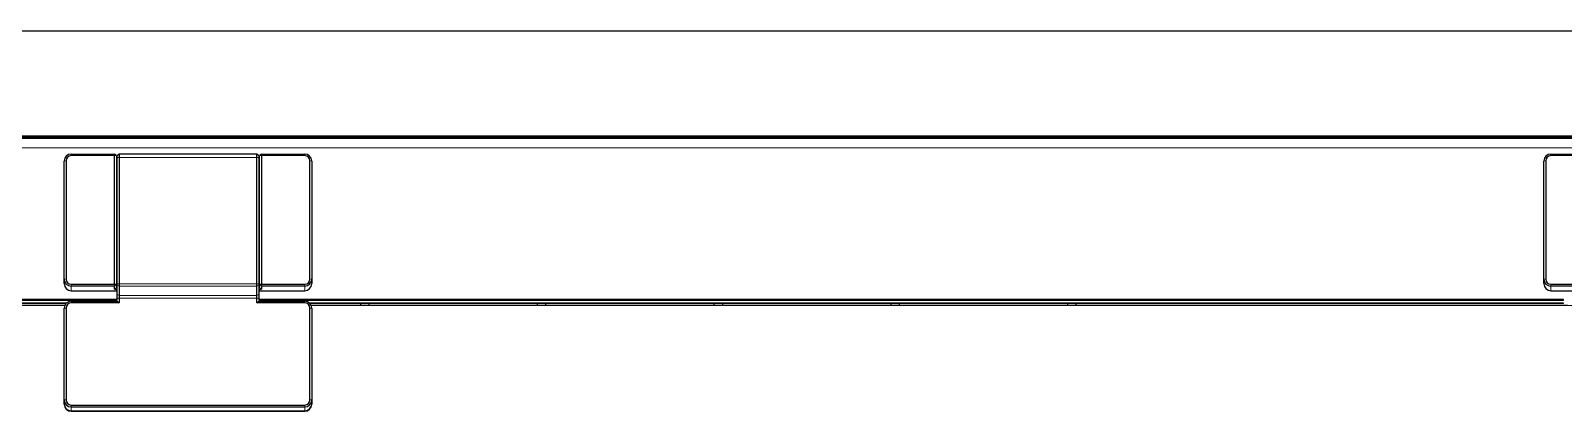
# Model space of a CAD drawing. Header units: millimetres. Extents: x -218071 to -203542, y 15363 to 51382.
# Drawn here: x -217550.5 to -217463.8, y 51278.6 to 51300.1 of the extents above; entities that cross this region are included whole.
import ezdxf

# ---------------------------------------------------------------- set-up
doc = ezdxf.new("R2010")
doc.units = ezdxf.units.MM
doc.header["$LTSCALE"] = 4
doc.layers.add('TPF-EQUIPEMENT', color=7, linetype='Continuous')

msp = doc.modelspace()

# ---------------------------------------------------------------- linework, layer by layer
at = {"layer": 'TPF-EQUIPEMENT', "color": 7, "linetype": 'Continuous', "lineweight": 25, "transparency": 33554671}
for p, q in [((-217638.702, 51300.079), (-217444.502, 51300.079)), ((-217638.752, 51294.136), (-217444.852, 51294.136)), ((-217444.852, 51294.036), (-217638.752, 51294.036)), ((-217638.552, 51294.005), (-217444.652, 51294.005)), ((-217534.102, 51294.036), (-217534.102, 51294.005)), ((-217533.302, 51294.005), (-217533.302, 51294.036)), ((-217548.602, 51286.037), (-217548.602, 51292.712)), ((-217548.502, 51292.72), (-217548.502, 51286.046)), ((-217548.202, 51293.11), (-217545.752, 51293.11)), ((-217545.752, 51293.019), (-217548.202, 51293.019)), ((-217545.752, 51293.11), (-217545.752, 51293.019)), ((-217545.652, 51293.011), (-217545.752, 51293.11)), ((-217545.752, 51285.747), (-217545.752, 51293.019)), ((-217545.652, 51293.011), (-217545.752, 51293.019)), ((-217545.652, 51293.011), (-217545.652, 51285.738)), ((-217545.602, 51292.59), (-217545.652, 51292.59)), ((-217545.502, 51293.102), (-217545.602, 51293.002)), ((-217545.602, 51292.911), (-217545.602, 51293.002)), ((-217545.602, 51285.771), (-217545.602, 51292.911)), ((-217537.702, 51293.102), (-217545.502, 51293.102)), ((-217545.502, 51293.102), (-217545.502, 51292.92)), ((-217545.502, 51292.92), (-217545.502, 51285.78)), ((-217537.602, 51293.002), (-217537.702, 51293.102)), ((-217537.702, 51292.92), (-217537.702, 51293.102)), ((-217537.702, 51285.78), (-217537.702, 51292.92)), ((-217537.602, 51293.002), (-217537.602, 51292.911)), ((-217537.602, 51292.911), (-217537.602, 51285.771)), ((-217537.552, 51292.59), (-217537.602, 51292.59)), ((-217537.452, 51293.11), (-217537.552, 51293.011)), ((-217537.452, 51293.019), (-217537.552, 51293.011)), ((-217537.552, 51285.738), (-217537.552, 51293.011)), ((-217537.452, 51293.019), (-217537.452, 51293.11)), ((-217537.452, 51293.11), (-217535.002, 51293.11)), ((-217535.002, 51293.019), (-217537.452, 51293.019)), ((-217537.452, 51293.019), (-217537.452, 51285.747)), ((-217534.702, 51286.046), (-217534.702, 51292.72)), ((-217534.602, 51292.712), (-217534.602, 51286.037)), ((-217464.902, 51286.037), (-217464.902, 51292.712)), ((-217464.802, 51292.72), (-217464.802, 51286.046)), ((-217464.502, 51293.11), (-217462.052, 51293.11)), ((-217462.052, 51293.019), (-217464.502, 51293.019)), ((-217545.652, 51291.59), (-217545.602, 51291.59)), ((-217537.602, 51291.59), (-217537.552, 51291.59)), ((-217548.602, 51285.784), (-217548.602, 51286.037)), ((-217548.202, 51285.747), (-217545.752, 51285.747)), ((-217545.752, 51285.747), (-217545.752, 51285.639)), ((-217545.652, 51285.738), (-217545.752, 51285.747)), ((-217545.652, 51285.738), (-217545.752, 51285.639)), ((-217545.652, 51285.738), (-217545.652, 51285.564)), ((-217545.602, 51285.698), (-217545.602, 51285.771)), ((-217545.602, 51285.175), (-217545.602, 51285.698)), ((-217545.502, 51285.78), (-217545.502, 51285.634)), ((-217537.702, 51285.634), (-217537.702, 51285.78)), ((-217537.602, 51285.771), (-217537.602, 51285.698)), ((-217537.602, 51285.698), (-217537.602, 51285.175)), ((-217537.452, 51285.747), (-217537.552, 51285.738)), ((-217537.452, 51285.639), (-217537.552, 51285.738)), ((-217537.552, 51285.564), (-217537.552, 51285.738)), ((-217537.452, 51285.639), (-217537.452, 51285.747)), ((-217537.452, 51285.747), (-217535.002, 51285.747)), ((-217534.602, 51286.037), (-217534.602, 51285.784)), ((-217464.902, 51285.784), (-217464.902, 51286.037)), ((-217464.502, 51285.747), (-217462.052, 51285.747)), ((-217545.602, 51284.888), (-217619.402, 51284.888)), ((-217619.402, 51284.862), (-217545.606, 51284.862)), ((-217619.402, 51284.847), (-217545.611, 51284.847)), ((-217545.752, 51285.639), (-217548.202, 51285.639)), ((-217548.202, 51285.386), (-217545.602, 51285.386)), ((-217548.202, 51284.789), (-217545.602, 51284.789)), ((-217545.752, 51285.464), (-217545.752, 51285.639)), ((-217545.602, 51284.956), (-217545.602, 51285.175)), ((-217545.602, 51284.889), (-217545.602, 51284.956)), ((-217545.602, 51284.789), (-217545.502, 51284.699)), ((-217545.502, 51285.634), (-217545.502, 51285.111)), ((-217545.502, 51285.111), (-217545.502, 51284.965)), ((-217545.502, 51284.965), (-217545.502, 51284.699)), ((-217537.702, 51285.111), (-217537.702, 51285.634)), ((-217537.702, 51284.965), (-217537.702, 51285.111)), ((-217537.702, 51284.699), (-217537.702, 51284.965)), ((-217537.702, 51284.699), (-217537.602, 51284.789)), ((-217537.602, 51285.386), (-217535.002, 51285.386)), ((-217537.602, 51285.175), (-217537.602, 51284.956)), ((-217537.602, 51284.956), (-217537.602, 51284.889)), ((-217463.802, 51284.888), (-217537.602, 51284.888)), ((-217537.602, 51284.789), (-217535.002, 51284.789)), ((-217537.599, 51284.862), (-217463.802, 51284.862)), ((-217537.594, 51284.847), (-217463.802, 51284.847)), ((-217535.002, 51285.639), (-217537.452, 51285.639)), ((-217537.452, 51285.639), (-217537.452, 51285.464)), ((-217462.052, 51285.639), (-217464.502, 51285.639)), ((-217464.502, 51285.386), (-217461.902, 51285.386)), ((-217463.802, 51284.847), (-217463.802, 51284.848)), ((-217548.47, 51284.687), (-217619.402, 51284.687)), ((-217548.497, 51284.661), (-217619.402, 51284.661)), ((-217548.571, 51284.545), (-217619.402, 51284.545)), ((-217548.602, 51279.211), (-217548.602, 51284.391)), ((-217548.502, 51284.4), (-217548.502, 51279.219)), ((-217545.502, 51284.699), (-217548.202, 51284.699)), ((-217535.002, 51284.699), (-217537.702, 51284.699)), ((-217463.802, 51284.687), (-217534.735, 51284.687)), ((-217463.802, 51284.661), (-217534.708, 51284.661)), ((-217534.702, 51279.219), (-217534.702, 51284.4)), ((-217463.802, 51284.545), (-217534.634, 51284.545)), ((-217534.602, 51284.391), (-217534.602, 51279.211)), ((-217531.852, 51284.661), (-217531.852, 51284.545)), ((-217531.352, 51284.545), (-217531.352, 51284.661)), ((-217521.852, 51284.661), (-217521.852, 51284.545)), ((-217521.352, 51284.545), (-217521.352, 51284.661)), ((-217511.852, 51284.661), (-217511.852, 51284.545)), ((-217511.352, 51284.545), (-217511.352, 51284.661)), ((-217501.852, 51284.661), (-217501.852, 51284.545)), ((-217501.352, 51284.545), (-217501.352, 51284.661)), ((-217491.852, 51284.661), (-217491.852, 51284.545)), ((-217491.352, 51284.545), (-217491.352, 51284.661)), ((-217548.602, 51278.995), (-217548.602, 51279.211)), ((-217548.602, 51278.995), (-217548.602, 51278.993)), ((-217548.602, 51278.967), (-217548.602, 51278.993)), ((-217548.202, 51278.921), (-217535.002, 51278.921)), ((-217535.002, 51278.812), (-217548.202, 51278.812)), ((-217534.602, 51279.211), (-217534.602, 51278.995)), ((-217534.602, 51278.993), (-217534.602, 51278.995)), ((-217534.602, 51278.993), (-217534.602, 51278.967)), ((-217548.202, 51278.596), (-217535.002, 51278.596)), ((-217548.202, 51278.596), (-217548.202, 51278.596)), ((-217548.202, 51278.594), (-217535.002, 51278.594)), ((-217548.202, 51278.568), (-217535.002, 51278.568)), ((-217535.002, 51278.596), (-217535.002, 51278.596))]:
    msp.add_line(p, q, dxfattribs=at)
at = {"layer": 'TPF-EQUIPEMENT', "color": 8, "linetype": 'Continuous', "lineweight": 18, "transparency": 33554671}
for p, q in [((-217444.652, 51293.457), (-217638.552, 51293.457)), ((-217548.502, 51292.72), (-217548.602, 51292.712)), ((-217548.202, 51293.11), (-217548.202, 51293.019)), ((-217545.602, 51292.911), (-217545.502, 51292.92)), ((-217537.702, 51292.92), (-217545.502, 51292.92)), ((-217537.602, 51292.911), (-217537.702, 51292.92)), ((-217535.002, 51293.019), (-217535.002, 51293.11)), ((-217534.602, 51292.712), (-217534.702, 51292.72)), ((-217464.802, 51292.72), (-217464.902, 51292.712)), ((-217464.502, 51293.11), (-217464.502, 51293.019)), ((-217548.502, 51286.046), (-217548.602, 51286.037)), ((-217548.202, 51285.747), (-217548.202, 51285.639)), ((-217545.602, 51285.771), (-217545.502, 51285.78)), ((-217545.602, 51285.698), (-217545.502, 51285.634)), ((-217545.502, 51285.78), (-217537.702, 51285.78)), ((-217537.602, 51285.771), (-217537.702, 51285.78)), ((-217537.602, 51285.698), (-217537.702, 51285.634)), ((-217535.002, 51285.639), (-217535.002, 51285.747)), ((-217534.602, 51286.037), (-217534.702, 51286.046)), ((-217464.802, 51286.046), (-217464.902, 51286.037)), ((-217464.502, 51285.747), (-217464.502, 51285.639)), ((-217545.611, 51284.848), (-217619.402, 51284.848)), ((-217548.202, 51285.639), (-217548.202, 51285.386)), ((-217548.202, 51284.789), (-217548.202, 51284.699)), ((-217545.752, 51285.464), (-217545.652, 51285.564)), ((-217545.602, 51285.175), (-217545.502, 51285.111)), ((-217545.602, 51284.956), (-217545.502, 51284.965)), ((-217537.702, 51285.634), (-217545.502, 51285.634)), ((-217545.502, 51285.111), (-217537.702, 51285.111)), ((-217537.702, 51284.965), (-217545.502, 51284.965)), ((-217537.602, 51285.175), (-217537.702, 51285.111)), ((-217537.602, 51284.956), (-217537.702, 51284.965)), ((-217463.802, 51284.848), (-217537.594, 51284.848)), ((-217537.452, 51285.464), (-217537.552, 51285.564)), ((-217535.002, 51285.386), (-217535.002, 51285.639)), ((-217535.002, 51284.789), (-217535.002, 51284.699)), ((-217464.502, 51285.639), (-217464.502, 51285.386)), ((-217463.802, 51284.862), (-217463.802, 51284.888)), ((-217463.802, 51284.848), (-217463.802, 51284.862)), ((-217548.602, 51284.391), (-217548.502, 51284.4)), ((-217534.602, 51284.391), (-217534.702, 51284.4)), ((-217463.802, 51284.661), (-217463.802, 51284.687)), ((-217548.602, 51279.211), (-217548.502, 51279.219)), ((-217548.202, 51278.812), (-217548.202, 51278.921)), ((-217548.202, 51278.812), (-217548.202, 51278.596)), ((-217535.002, 51278.812), (-217535.002, 51278.921)), ((-217535.002, 51278.596), (-217535.002, 51278.812)), ((-217534.602, 51279.211), (-217534.702, 51279.219)), ((-217548.202, 51278.596), (-217535.002, 51278.596)), ((-217548.202, 51278.594), (-217548.202, 51278.568)), ((-217535.002, 51278.568), (-217535.002, 51278.594))]:
    msp.add_line(p, q, dxfattribs=at)
at = {"layer": 'TPF-EQUIPEMENT', "color": 7, "linetype": 'Continuous', "lineweight": 25, "transparency": 33554671, "flags": 128}
for points in [[(-217545.652, 51292.921), (-217545.629, 51292.92), (-217545.602, 51292.919)], [(-217537.602, 51292.919), (-217537.576, 51292.92), (-217537.552, 51292.921)]]:
    msp.add_lwpolyline(points, dxfattribs=at)
at = {"layer": 'TPF-EQUIPEMENT', "color": 7, "linetype": 'Continuous', "lineweight": 25, "transparency": 33554671}
for centre, radius, start, end in [((-217548.203, 51292.711), 0.399, 89.89099, 179.89057), ((-217548.203, 51292.72), 0.299, 89.89099, 179.89057), ((-217545.608, 51292.963), 0.135, 250.59387, 272.23723), ((-217537.597, 51292.963), 0.135, 267.76277, 289.40613), ((-217535.002, 51292.711), 0.399, 0.10943, 90.10901), ((-217535.002, 51292.72), 0.299, 0.10943, 90.10901), ((-217464.503, 51292.711), 0.399, 89.89099, 179.89057), ((-217464.503, 51292.72), 0.299, 89.89099, 179.89057), ((-217548.203, 51286.038), 0.399, 180.10943, 270.10901), ((-217548.203, 51285.785), 0.399, 180.10943, 270.10901), ((-217548.203, 51286.046), 0.299, 180.10943, 270.10901), ((-217535.002, 51286.046), 0.299, 269.89099, 359.89057), ((-217535.002, 51286.038), 0.399, 269.89099, 359.89057), ((-217535.002, 51285.785), 0.399, 269.89099, 359.89057), ((-217464.503, 51286.038), 0.399, 180.10943, 270.10901), ((-217464.503, 51285.785), 0.399, 180.10943, 270.10901), ((-217464.503, 51286.046), 0.299, 180.10943, 270.10901), ((-217548.203, 51284.39), 0.399, 89.89099, 179.89057), ((-217545.638, 51285.806), 0.36, 251.47836, 275.68207), ((-217545.608, 51285.691), 0.135, 250.59387, 272.23723), ((-217537.597, 51285.691), 0.135, 267.76277, 289.40613), ((-217537.581, 51285.932), 0.485, 267.471, 285.36857), ((-217535.002, 51284.39), 0.399, 0.10943, 90.10901), ((-217548.203, 51284.399), 0.299, 89.89099, 179.89057), ((-217535.002, 51284.399), 0.299, 0.10943, 90.10901), ((-217463.802, 51274.609), 9.936, 78.97662, 90.00042), ((-217548.203, 51279.212), 0.399, 180.10943, 270.10901), ((-217548.203, 51278.995), 0.399, 180.10943, 270.10901), ((-217548.203, 51278.994), 0.399, 180.10943, 270.10901), ((-217548.203, 51278.968), 0.399, 180.10943, 270.10901), ((-217548.203, 51279.22), 0.299, 180.10943, 270.10901), ((-217535.002, 51279.22), 0.299, 269.89099, 359.89057), ((-217535.002, 51279.212), 0.399, 269.89099, 359.89057), ((-217535.002, 51278.995), 0.399, 269.89099, 359.89057), ((-217535.002, 51278.994), 0.399, 269.89099, 359.89057), ((-217535.002, 51278.968), 0.399, 269.89099, 359.89057)]:
    msp.add_arc(centre, radius, start, end, dxfattribs=at)
for centre, major_axis, start_param, end_param in [((-217545.702, 51284.88), (0.0737, 0.0737), 4.313182, 5.54142), ((-217537.502, 51284.88), (0.0737, -0.0737), 3.883358, 5.111596)]:
    msp.add_ellipse(centre, major_axis=major_axis, ratio=0.916331, start_param=start_param, end_param=end_param, dxfattribs=at)

doc.saveas('drawing.dxf')
